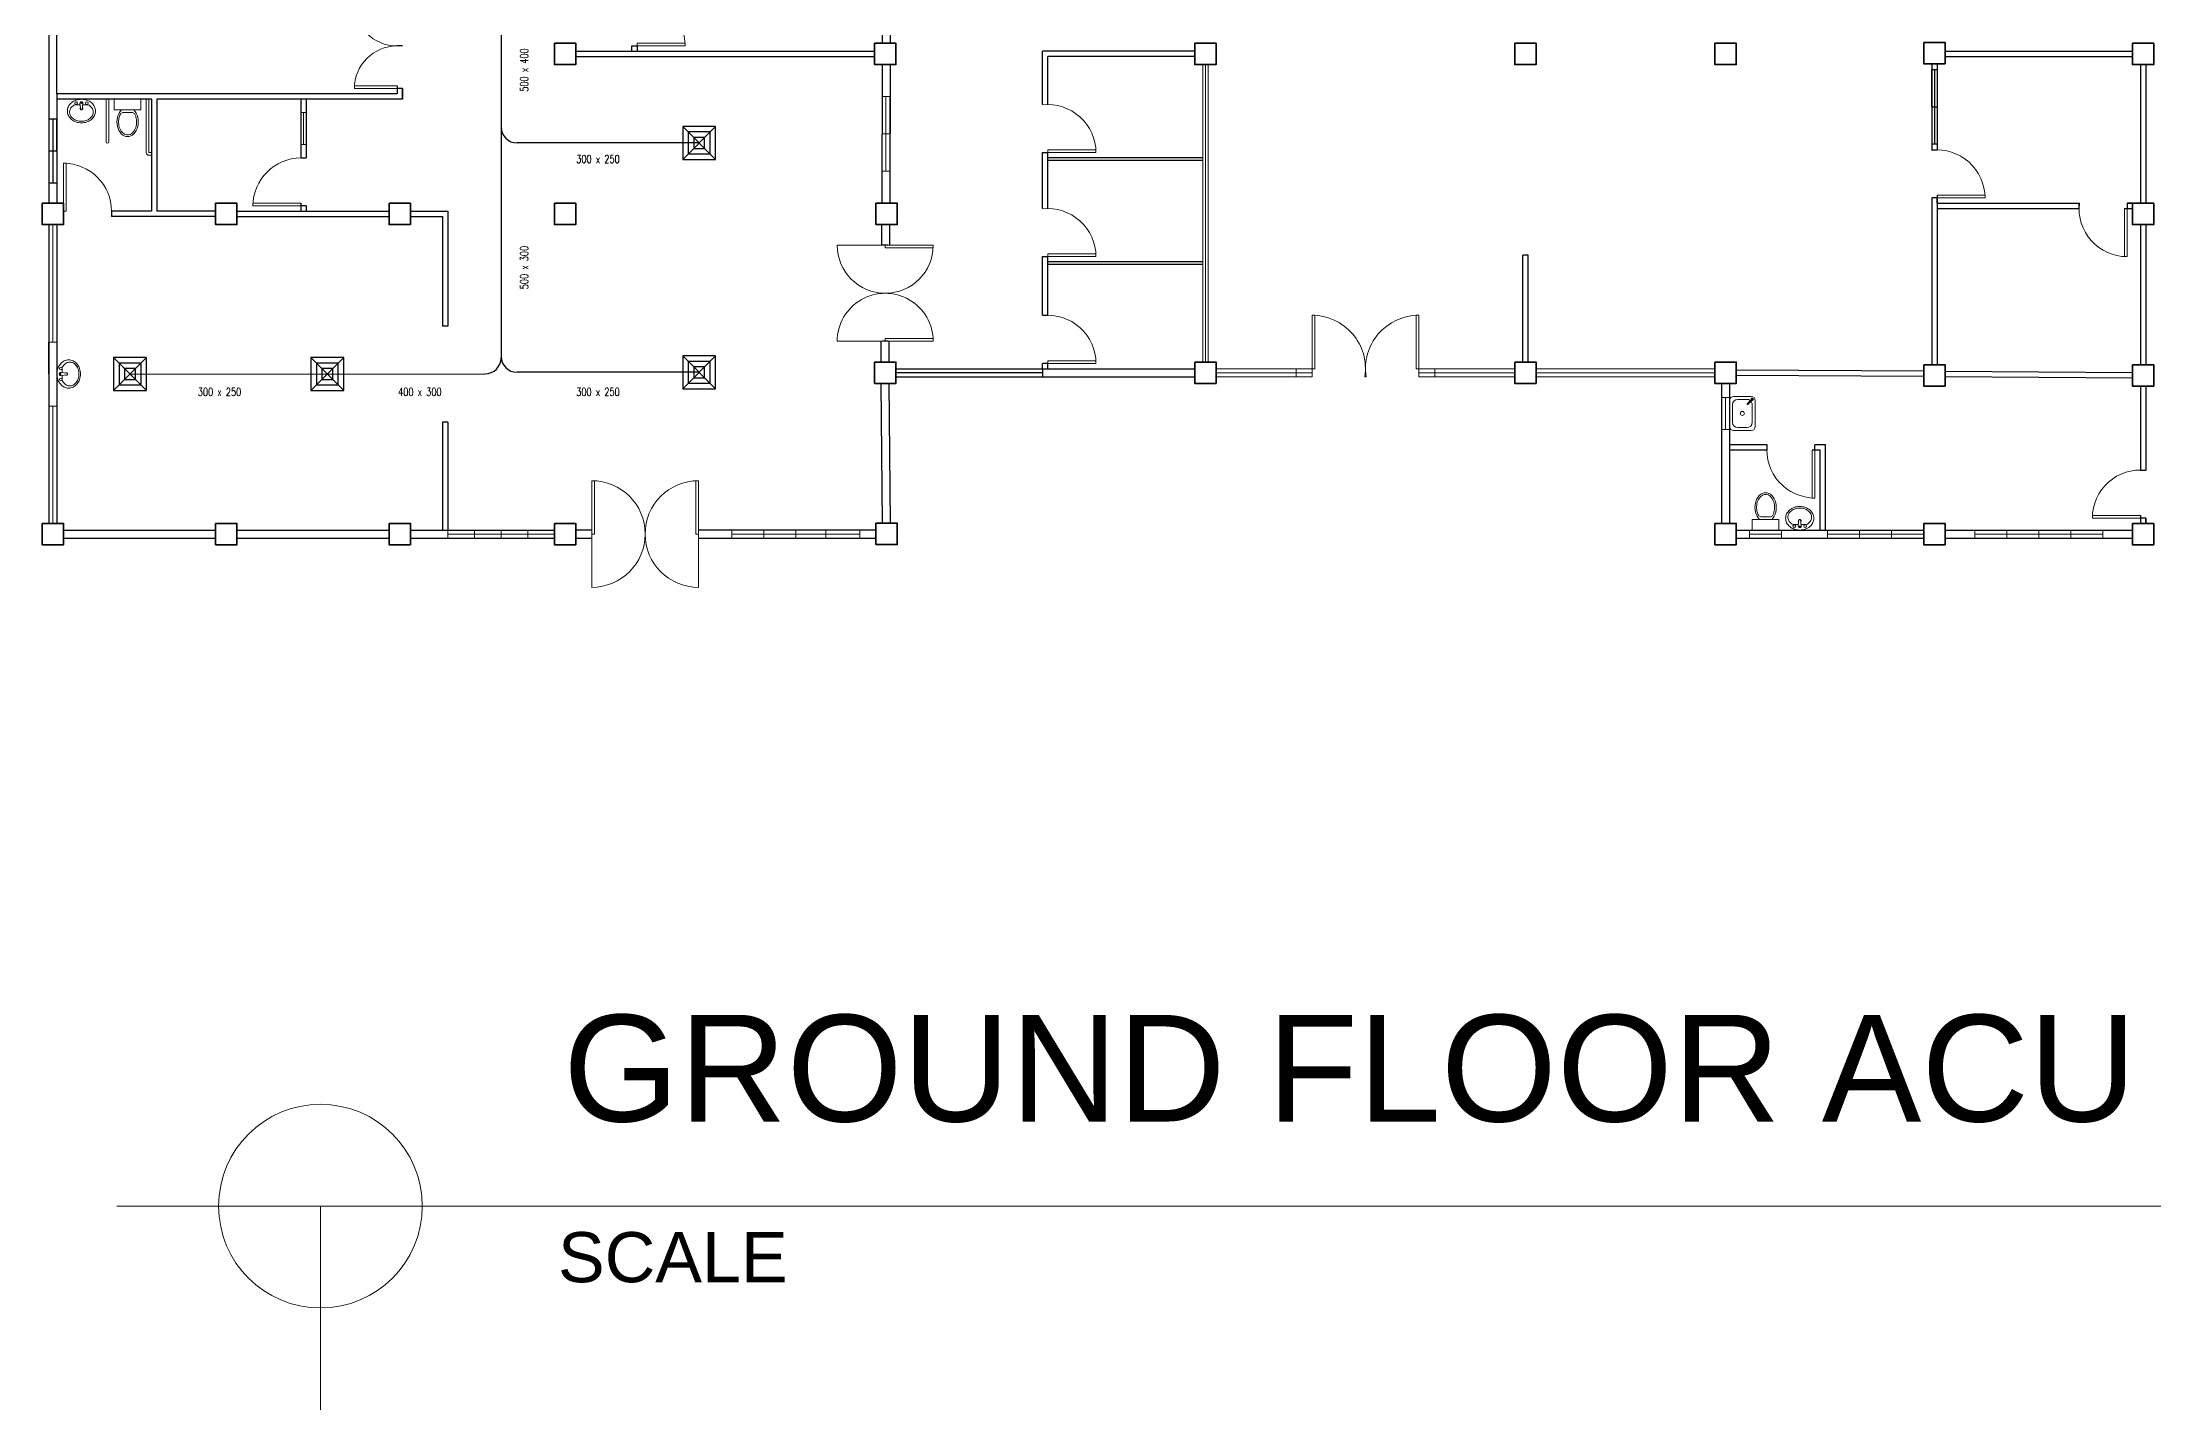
# Model space of a CAD drawing. Header units: millimetres. Extents: x 63005 to 126950, y 36019 to 74749.
# Drawn here: x 63191.93 to 63231.51, y 36300.19 to 36325.83 of the extents above; entities that cross this region are included whole.
import ezdxf

# ---------------------------------------------------------------- set-up
doc = ezdxf.new("R2010")
doc.units = ezdxf.units.MM
doc.header["$LTSCALE"] = 0.04
for name, color, linetype in [('ahu line', 150, 'Continuous'), ('diffuser', 7, 'Continuous'), ('ducting label', 7, 'Continuous')]:
    doc.layers.add(name, color=color, linetype=linetype)
doc.styles.add('Arch-Dim', font='simplex.shx', dxfattribs={"width": 0.75})
doc.styles.get("Standard").update_dxf_attribs({"font": 'arial.ttf', "width": 0.8})

# ---------------------------------------------------------------- blocks, each defined once
blk = doc.blocks.new('AC-S-12')
at = {"layer": 'diffuser', "color": 30}
for p, q in [((-0.15, 0.15), (0.15, -0.15)), ((0.15, 0.15), (-0.15, -0.15)), ((-0.15, 0.15), (-0.15, -0.15)), ((0.15, 0.15), (-0.15, 0.15)), ((-0.1, 0.1), (-0.1, -0.1)), ((0.1, 0.1), (-0.1, 0.1)), ((-0.05, 0.05), (-0.05, -0.05)), ((0.05, 0.05), (-0.05, 0.05)), ((0.05, -0.05), (0.05, 0.05)), ((0.1, -0.1), (0.1, 0.1)), ((0.15, -0.15), (0.15, 0.15)), ((-0.15, -0.15), (0.15, -0.15)), ((-0.1, -0.1), (0.1, -0.1)), ((-0.05, -0.05), (0.05, -0.05))]:
    blk.add_line(p, q, dxfattribs=at)
for points in [[(-0.358, 0.358, 0, 0.0447, 0), (-0.295, 0.295, 0, 0, 0), (-0.15, 0.15, 0, 0, 0)], [(0.358, 0.358, 0, 0.0447, 0), (0.295, 0.295, 0, 0, 0), (0.15, 0.15, 0, 0, 0)], [(-0.358, -0.358, 0, 0.0447, 0), (-0.295, -0.295, 0, 0, 0), (-0.15, -0.15, 0, 0, 0)], [(0.358, -0.358, 0, 0.0447, 0), (0.295, -0.295, 0, 0, 0), (0.15, -0.15, 0, 0, 0)]]:
    blk.add_lwpolyline(points, format="xyseb", dxfattribs=at)
blk = doc.blocks.new('fcu')
at = {"layer": 'diffuser', "xscale": 2.052644456280903, "yscale": 2.052644456280903, "zscale": 2.052644456280903}
blk.add_blockref('AC-S-12', (0, 0), dxfattribs=at)

msp = doc.modelspace()

# ---------------------------------------------------------------- linework, layer by layer
at = {"color": 8, "lineweight": 25}
for p, q in [((63192.055, 36328.411), (63192.055, 36322.811)), ((63192.205, 36324.861), (63192.205, 36328.411)), ((63207.68, 36328.413), (63207.673, 36325.811)), ((63207.83, 36328.413), (63207.823, 36325.811)), ((63201.93, 36325.661), (63207.53, 36325.661)), ((63201.93, 36325.561), (63207.53, 36325.561)), ((63202.98, 36325.661), (63202.98, 36325.761)), ((63202.98, 36325.761), (63203.08, 36325.761)), ((63203.08, 36325.761), (63203.08, 36325.661)), ((63210.68, 36324.661), (63210.68, 36325.661)), ((63213.53, 36325.661), (63210.68, 36325.661)), ((63210.78, 36324.655), (63210.78, 36325.561)), ((63210.78, 36324.655), (63210.78, 36325.561)), ((63213.53, 36325.561), (63210.78, 36325.561)), ((63227.593, 36325.661), (63231.105, 36325.661)), ((63227.593, 36325.561), (63231.105, 36325.561)), ((63207.672, 36325.411), (63207.664, 36322.813)), ((63207.822, 36325.411), (63207.814, 36322.813)), ((63227.343, 36325.426), (63227.343, 36323.805)), ((63227.443, 36325.426), (63227.443, 36323.811)), ((63227.443, 36325.426), (63227.443, 36323.811)), ((63231.255, 36325.411), (63231.255, 36322.811)), ((63231.355, 36325.411), (63231.355, 36322.811)), ((63198.58, 36324.861), (63192.205, 36324.861)), ((63192.205, 36324.861), (63192.205, 36324.761)), ((63192.205, 36324.861), (63192.205, 36324.761)), ((63193.98, 36324.761), (63192.205, 36324.761)), ((63192.205, 36324.761), (63192.205, 36322.811)), ((63193.98, 36324.761), (63193.98, 36322.661)), ((63198.68, 36324.761), (63194.08, 36324.761)), ((63194.08, 36324.761), (63194.08, 36322.661)), ((63196.78, 36324.761), (63196.78, 36323.661)), ((63196.88, 36324.761), (63196.88, 36323.661)), ((63198.58, 36325.011), (63198.58, 36324.861)), ((63198.68, 36324.961), (63198.58, 36324.961)), ((63198.68, 36324.961), (63198.68, 36324.761)), ((63198.68, 36324.761), (63198.68, 36324.961)), ((63196.78, 36323.661), (63196.88, 36323.661)), ((63210.68, 36322.711), (63210.68, 36323.761)), ((63210.68, 36323.761), (63210.78, 36323.761)), ((63210.78, 36322.705), (63210.78, 36323.761)), ((63210.78, 36322.705), (63210.78, 36323.761)), ((63213.68, 36323.661), (63210.78, 36323.661)), ((63213.68, 36323.611), (63210.78, 36323.611)), ((63227.343, 36323.811), (63227.443, 36323.811)), ((63196.78, 36322.811), (63196.78, 36322.661)), ((63196.88, 36322.761), (63196.78, 36322.761)), ((63196.88, 36322.761), (63196.88, 36322.661)), ((63227.343, 36322.911), (63227.343, 36319.786)), ((63227.443, 36322.911), (63227.343, 36322.911)), ((63227.443, 36322.961), (63227.443, 36319.786)), ((63227.443, 36322.811), (63230.111, 36322.811)), ((63230.105, 36322.711), (63230.105, 36322.811)), ((63231.005, 36322.811), (63231.255, 36322.811)), ((63231.105, 36322.811), (63231.005, 36322.811)), ((63231.005, 36322.811), (63231.005, 36322.711)), ((63192.055, 36322.411), (63192.055, 36316.811)), ((63192.205, 36322.411), (63192.205, 36316.811)), ((63193.98, 36322.661), (63193.23, 36322.661)), ((63193.23, 36322.661), (63193.23, 36322.561)), ((63195.18, 36322.561), (63193.23, 36322.561)), ((63195.18, 36322.661), (63194.08, 36322.661)), ((63195.58, 36322.661), (63198.43, 36322.661)), ((63195.58, 36322.561), (63198.43, 36322.561)), ((63198.83, 36322.661), (63199.53, 36322.661)), ((63198.83, 36322.561), (63199.43, 36322.561)), ((63199.43, 36322.561), (63199.43, 36320.511)), ((63199.53, 36322.661), (63199.53, 36322.561)), ((63199.53, 36322.561), (63199.53, 36320.511)), ((63207.663, 36322.413), (63207.663, 36322.025)), ((63207.813, 36322.413), (63207.813, 36322.025)), ((63227.443, 36322.711), (63230.105, 36322.711)), ((63230.955, 36322.711), (63231.105, 36322.711)), ((63231.255, 36322.411), (63231.255, 36319.786)), ((63231.355, 36322.411), (63231.355, 36319.786)), ((63207.78, 36322.025), (63207.663, 36322.025)), ((63210.68, 36320.711), (63210.68, 36321.811)), ((63210.68, 36321.811), (63210.78, 36321.811)), ((63210.78, 36320.705), (63210.78, 36321.811)), ((63210.78, 36320.705), (63210.78, 36321.811)), ((63213.68, 36321.711), (63210.78, 36321.711)), ((63213.68, 36321.661), (63210.78, 36321.661)), ((63219.68, 36319.836), (63219.68, 36321.836)), ((63219.78, 36321.836), (63219.68, 36321.836)), ((63219.78, 36319.836), (63219.78, 36321.836)), ((63199.53, 36320.511), (63199.43, 36320.511)), ((63192.055, 36319.611), (63192.055, 36320.211)), ((63207.655, 36319.836), (63207.655, 36320.225)), ((63207.78, 36320.225), (63207.68, 36320.225)), ((63207.805, 36319.836), (63207.805, 36320.225)), ((63207.93, 36319.711), (63213.53, 36319.711)), ((63207.93, 36319.561), (63213.53, 36319.561)), ((63210.68, 36319.711), (63210.68, 36319.811)), ((63210.78, 36319.811), (63210.68, 36319.811)), ((63210.78, 36319.711), (63210.78, 36319.811)), ((63210.78, 36319.711), (63210.78, 36319.811)), ((63210.78, 36319.711), (63210.78, 36319.811)), ((63227.193, 36319.562), (63223.68, 36319.586)), ((63227.193, 36319.662), (63223.681, 36319.686)), ((63231.106, 36319.636), (63227.593, 36319.66)), ((63207.68, 36316.812), (63207.655, 36319.435)), ((63207.83, 36316.814), (63207.805, 36319.437)), ((63223.405, 36319.436), (63223.405, 36316.811)), ((63223.555, 36319.436), (63223.555, 36316.811)), ((63231.105, 36319.536), (63227.593, 36319.56)), ((63231.255, 36319.386), (63231.255, 36317.811)), ((63231.355, 36319.386), (63231.355, 36317.805)), ((63199.43, 36318.711), (63199.43, 36316.686)), ((63199.53, 36318.711), (63199.43, 36318.711)), ((63199.53, 36318.711), (63199.53, 36316.686)), ((63224.261, 36318.286), (63223.555, 36318.286)), ((63224.255, 36318.186), (63223.555, 36318.186)), ((63224.255, 36318.286), (63224.255, 36318.186)), ((63225.255, 36318.186), (63225.105, 36318.186)), ((63225.355, 36318.286), (63225.155, 36318.286)), ((63225.155, 36318.186), (63225.155, 36318.286)), ((63225.255, 36318.186), (63225.155, 36318.186)), ((63225.255, 36316.686), (63225.255, 36318.186)), ((63225.355, 36316.686), (63225.355, 36318.286)), ((63231.255, 36317.811), (63231.355, 36317.811)), ((63231.255, 36316.961), (63231.255, 36316.811)), ((63231.355, 36316.911), (63231.255, 36316.911)), ((63231.355, 36316.911), (63231.355, 36316.811)), ((63231.355, 36316.811), (63231.355, 36316.911)), ((63192.33, 36316.686), (63195.18, 36316.686)), ((63192.33, 36316.536), (63195.18, 36316.536)), ((63195.58, 36316.686), (63198.43, 36316.686)), ((63195.58, 36316.536), (63198.43, 36316.536)), ((63198.83, 36316.686), (63201.53, 36316.686)), ((63198.83, 36316.536), (63201.53, 36316.536)), ((63202.23, 36316.686), (63201.93, 36316.686)), ((63201.93, 36316.536), (63202.03, 36316.536)), ((63201.93, 36316.536), (63202.23, 36316.536)), ((63207.555, 36316.686), (63204.23, 36316.686)), ((63204.23, 36316.536), (63207.555, 36316.536)), ((63223.68, 36316.686), (63227.193, 36316.686)), ((63223.68, 36316.686), (63225.255, 36316.686)), ((63223.68, 36316.536), (63227.193, 36316.536)), ((63227.593, 36316.686), (63231.105, 36316.686)), ((63227.593, 36316.536), (63231.105, 36316.536))]:
    msp.add_line(p, q, dxfattribs=at)
at = {"color": 8, "lineweight": -2}
for p, q in [((63198.68, 36325.761), (63198.58, 36325.761)), ((63227.343, 36324.619), (63227.343, 36325.319)), ((63227.343, 36325.319), (63227.443, 36325.319)), ((63227.393, 36325.319), (63227.393, 36323.919)), ((63227.443, 36325.319), (63227.443, 36323.919)), ((63192.205, 36324.386), (63192.055, 36324.386)), ((63192.13, 36324.386), (63192.13, 36323.186)), ((63192.205, 36323.786), (63192.205, 36324.386)), ((63227.343, 36324.619), (63227.443, 36324.619)), ((63227.443, 36323.919), (63227.343, 36323.919)), ((63192.205, 36323.786), (63192.055, 36323.786)), ((63192.205, 36323.786), (63192.205, 36323.186)), ((63227.343, 36323.805), (63227.343, 36323.811)), ((63192.205, 36323.186), (63192.055, 36323.186)), ((63227.443, 36322.811), (63227.443, 36322.911)), ((63207.68, 36321.13), (63207.68, 36321.119)), ((63207.78, 36321.125), (63207.78, 36321.124)), ((63207.78, 36321.125), (63207.78, 36321.124)), ((63210.68, 36320.711), (63210.78, 36320.711)), ((63210.68, 36319.636), (63207.93, 36319.636)), ((63210.68, 36319.711), (63210.68, 36319.561)), ((63224.261, 36318.286), (63224.255, 36318.286))]:
    msp.add_line(p, q, dxfattribs=at)
at = {"color": 8, "lineweight": 13}
for p, q in [((63203.98, 36325.811), (63203.08, 36325.811)), ((63203.08, 36325.811), (63203.08, 36325.761)), ((63203.08, 36325.761), (63203.98, 36325.761)), ((63203.98, 36325.761), (63203.98, 36325.811)), ((63197.78, 36324.961), (63197.78, 36325.011)), ((63197.78, 36325.011), (63198.58, 36325.011)), ((63198.58, 36324.961), (63197.78, 36324.961)), ((63198.58, 36325.011), (63198.58, 36324.961)), ((63192.33, 36322.661), (63192.33, 36323.561)), ((63192.33, 36323.561), (63192.38, 36323.561)), ((63192.38, 36323.561), (63192.38, 36322.661)), ((63210.78, 36323.761), (63210.78, 36323.811)), ((63211.68, 36323.811), (63210.78, 36323.811)), ((63210.78, 36323.761), (63211.68, 36323.761)), ((63211.68, 36323.761), (63211.68, 36323.811)), ((63195.88, 36322.761), (63195.88, 36322.811)), ((63195.88, 36322.811), (63196.78, 36322.811)), ((63196.78, 36322.761), (63195.88, 36322.761)), ((63196.78, 36322.811), (63196.78, 36322.761)), ((63227.443, 36322.961), (63227.443, 36322.911)), ((63228.343, 36322.961), (63227.443, 36322.961)), ((63227.443, 36322.911), (63228.343, 36322.911)), ((63228.343, 36322.911), (63228.343, 36322.961)), ((63192.38, 36322.661), (63192.33, 36322.661)), ((63231.005, 36322.711), (63230.955, 36322.711)), ((63230.955, 36321.811), (63230.955, 36322.711)), ((63231.005, 36322.711), (63231.005, 36321.811)), ((63207.663, 36322.025), (63206.83, 36322.024)), ((63207.73, 36322.025), (63208.63, 36322.024)), ((63207.73, 36321.974), (63207.73, 36322.025)), ((63208.63, 36321.974), (63207.73, 36321.974)), ((63208.63, 36322.024), (63208.63, 36321.974)), ((63210.78, 36321.811), (63210.78, 36321.861)), ((63211.68, 36321.861), (63210.78, 36321.861)), ((63210.78, 36321.811), (63211.68, 36321.811)), ((63211.68, 36321.811), (63211.68, 36321.861)), ((63231.005, 36321.811), (63230.955, 36321.811)), ((63215.73, 36319.711), (63215.73, 36320.711)), ((63215.73, 36320.711), (63215.78, 36320.711)), ((63215.78, 36320.711), (63215.78, 36319.711)), ((63217.73, 36320.711), (63217.68, 36320.711)), ((63217.68, 36320.711), (63217.68, 36319.711)), ((63217.73, 36319.711), (63217.73, 36320.711)), ((63207.68, 36320.225), (63206.831, 36320.225)), ((63208.63, 36320.274), (63207.73, 36320.274)), ((63207.73, 36320.274), (63207.73, 36320.225)), ((63207.73, 36320.225), (63208.63, 36320.224)), ((63208.63, 36320.224), (63208.63, 36320.274)), ((63210.78, 36319.811), (63210.78, 36319.861)), ((63211.68, 36319.861), (63210.78, 36319.861)), ((63210.78, 36319.811), (63211.68, 36319.811)), ((63211.68, 36319.811), (63211.68, 36319.861)), ((63215.78, 36319.711), (63215.73, 36319.711)), ((63216.719, 36319.561), (63216.742, 36319.561)), ((63217.68, 36319.711), (63217.73, 36319.711)), ((63225.105, 36317.286), (63225.105, 36318.186)), ((63225.155, 36318.186), (63225.155, 36317.286)), ((63202.23, 36316.611), (63202.23, 36317.611)), ((63202.28, 36317.611), (63202.28, 36316.611)), ((63204.23, 36317.611), (63204.18, 36317.611)), ((63204.18, 36317.611), (63204.18, 36316.611)), ((63204.23, 36316.611), (63204.23, 36317.611)), ((63225.155, 36317.286), (63225.105, 36317.286)), ((63230.355, 36316.911), (63230.355, 36316.961)), ((63230.355, 36316.961), (63231.255, 36316.961)), ((63231.255, 36316.911), (63230.355, 36316.911)), ((63231.255, 36316.911), (63231.255, 36316.961)), ((63202.23, 36316.536), (63202.23, 36316.686)), ((63202.28, 36316.611), (63202.23, 36316.611)), ((63202.23, 36316.611), (63202.23, 36315.611)), ((63204.18, 36316.611), (63204.23, 36316.611)), ((63204.23, 36316.686), (63204.23, 36316.536)), ((63204.23, 36316.611), (63204.23, 36315.611))]:
    msp.add_line(p, q, dxfattribs=at)
at = {"color": 8, "lineweight": 9}
for p, q in [((63213.68, 36325.411), (63213.68, 36319.836)), ((63213.73, 36325.411), (63213.73, 36319.836)), ((63213.78, 36325.411), (63213.78, 36319.836)), ((63193.13, 36324.761), (63193.13, 36324.061)), ((63193.18, 36323.961), (63193.18, 36324.761)), ((63193.28, 36324.761), (63193.78, 36324.761)), ((63193.28, 36324.561), (63193.28, 36324.761)), ((63193.78, 36324.761), (63193.78, 36324.561)), ((63193.88, 36323.761), (63193.88, 36324.761)), ((63193.93, 36324.761), (63193.93, 36324.061)), ((63207.818, 36324.812), (63207.67, 36324.812)), ((63207.67, 36324.812), (63207.67, 36323.412)), ((63207.744, 36324.812), (63207.74, 36323.412)), ((63207.818, 36324.112), (63207.818, 36324.812)), ((63192.651, 36324.563), (63192.638, 36324.685)), ((63192.68, 36324.563), (63192.693, 36324.685)), ((63193.78, 36324.561), (63193.28, 36324.561)), ((63193.621, 36324.511), (63193.44, 36324.511)), ((63196.88, 36324.511), (63196.78, 36324.511)), ((63196.78, 36324.511), (63196.78, 36323.911)), ((63196.83, 36324.511), (63196.83, 36323.911)), ((63196.88, 36324.211), (63196.88, 36324.511)), ((63193.13, 36324.061), (63193.13, 36323.961)), ((63193.93, 36324.061), (63193.93, 36323.761)), ((63207.818, 36324.112), (63207.67, 36324.112)), ((63193.93, 36323.761), (63193.98, 36323.761)), ((63193.98, 36323.711), (63193.93, 36323.711)), ((63196.78, 36323.911), (63196.88, 36323.911)), ((63207.67, 36323.412), (63207.816, 36323.412)), ((63192.13, 36320.211), (63192.13, 36322.411)), ((63192.055, 36320.211), (63192.205, 36320.211)), ((63192.403, 36319.625), (63192.281, 36319.639)), ((63192.403, 36319.596), (63192.281, 36319.583)), ((63213.93, 36319.711), (63215.78, 36319.711)), ((63215.78, 36319.711), (63213.93, 36319.711)), ((63215.43, 36319.636), (63213.93, 36319.636)), ((63213.93, 36319.561), (63215.73, 36319.561)), ((63215.73, 36319.711), (63215.43, 36319.711)), ((63215.43, 36319.711), (63215.43, 36319.561)), ((63215.43, 36319.636), (63215.73, 36319.636)), ((63215.73, 36319.711), (63215.73, 36319.561)), ((63217.68, 36319.711), (63219.53, 36319.711)), ((63219.53, 36319.711), (63217.68, 36319.711)), ((63217.73, 36319.711), (63217.73, 36319.561)), ((63217.73, 36319.711), (63218.03, 36319.711)), ((63218.03, 36319.636), (63217.73, 36319.636)), ((63217.73, 36319.561), (63219.53, 36319.561)), ((63218.03, 36319.711), (63218.03, 36319.561)), ((63218.03, 36319.636), (63219.53, 36319.636)), ((63219.93, 36319.711), (63223.28, 36319.711)), ((63219.93, 36319.636), (63223.28, 36319.636)), ((63219.93, 36319.561), (63223.28, 36319.561)), ((63223.555, 36319.169), (63223.405, 36319.169)), ((63223.48, 36319.169), (63223.48, 36318.569)), ((63192.055, 36319.011), (63192.205, 36319.011)), ((63192.13, 36319.011), (63192.13, 36316.811)), ((63223.405, 36319.116), (63223.405, 36318.516)), ((63223.405, 36318.569), (63223.555, 36318.569)), ((63223.98, 36316.886), (63223.98, 36316.686)), ((63224.48, 36316.886), (63223.98, 36316.886)), ((63224.321, 36316.936), (63224.14, 36316.936)), ((63224.48, 36316.686), (63224.48, 36316.886)), ((63224.856, 36316.884), (63224.843, 36316.762)), ((63224.885, 36316.884), (63224.899, 36316.762)), ((63199.53, 36316.686), (63200.53, 36316.686)), ((63199.53, 36316.611), (63201.53, 36316.611)), ((63201.53, 36316.686), (63199.58, 36316.686)), ((63199.58, 36316.536), (63201.53, 36316.536)), ((63200.03, 36316.686), (63200.03, 36316.536)), ((63200.53, 36316.686), (63201.53, 36316.686)), ((63200.53, 36316.686), (63200.53, 36316.536)), ((63201.03, 36316.686), (63201.03, 36316.536)), ((63204.855, 36316.536), (63204.855, 36316.686)), ((63206.055, 36316.686), (63204.855, 36316.686)), ((63204.855, 36316.611), (63207.255, 36316.611)), ((63207.255, 36316.536), (63204.855, 36316.536)), ((63205.455, 36316.686), (63205.455, 36316.536)), ((63205.68, 36316.686), (63207.555, 36316.686)), ((63206.055, 36316.686), (63207.255, 36316.686)), ((63206.055, 36316.686), (63206.055, 36316.536)), ((63206.618, 36316.686), (63206.618, 36316.536)), ((63207.255, 36316.686), (63207.255, 36316.536)), ((63223.93, 36316.686), (63223.93, 36316.536)), ((63223.93, 36316.611), (63224.53, 36316.611)), ((63223.93, 36316.536), (63224.53, 36316.536)), ((63223.98, 36316.686), (63224.48, 36316.686)), ((63224.53, 36316.536), (63224.53, 36316.686)), ((63227.193, 36316.686), (63225.393, 36316.686)), ((63225.393, 36316.611), (63227.193, 36316.611)), ((63225.393, 36316.536), (63225.993, 36316.536)), ((63225.993, 36316.536), (63225.993, 36316.686)), ((63225.993, 36316.686), (63226.593, 36316.686)), ((63226.593, 36316.686), (63226.593, 36316.536)), ((63228.149, 36316.686), (63229.349, 36316.686)), ((63230.549, 36316.611), (63228.149, 36316.611)), ((63229.349, 36316.536), (63228.149, 36316.536)), ((63228.749, 36316.686), (63228.749, 36316.536)), ((63229.349, 36316.536), (63229.349, 36316.686)), ((63229.349, 36316.686), (63230.549, 36316.686)), ((63229.349, 36316.536), (63230.549, 36316.536)), ((63229.949, 36316.686), (63229.949, 36316.536))]:
    msp.add_line(p, q, dxfattribs=at)
at = {"color": 8, "lineweight": 9, "ltscale": 0.4}
for p, q in [((63223.96, 36319.191), (63223.63, 36319.191)), ((63223.555, 36319.116), (63223.555, 36318.626)), ((63223.61, 36319.036), (63223.61, 36318.706)), ((63223.88, 36319.136), (63223.71, 36319.136)), ((63223.976, 36319.144), (63223.885, 36319.053)), ((63223.988, 36319.131), (63223.897, 36319.04)), ((63223.98, 36318.706), (63223.98, 36319.036)), ((63224.035, 36318.626), (63224.035, 36319.116)), ((63223.63, 36318.551), (63223.96, 36318.551)), ((63223.71, 36318.606), (63223.88, 36318.606))]:
    msp.add_line(p, q, dxfattribs=at)
at = {"color": 0, "linetype": 'ByBlock', "lineweight": 9}
for p, q in [((63200.963, 36304.011), (63193.328, 36304.011)), ((63197.145, 36304.011), (63197.145, 36300.193)), ((63245.179, 36304.011), (63200.963, 36304.011))]:
    msp.add_line(p, q, dxfattribs=at)
at = {"color": 8, "lineweight": 35}
for points in [[(63201.53, 36325.811), (63201.93, 36325.811), (63201.93, 36325.411), (63201.53, 36325.411)], [(63207.53, 36325.811), (63207.93, 36325.811), (63207.93, 36325.411), (63207.53, 36325.411)], [(63213.53, 36325.811), (63213.93, 36325.811), (63213.93, 36325.411), (63213.53, 36325.411)], [(63219.53, 36325.811), (63219.93, 36325.811), (63219.93, 36325.411), (63219.53, 36325.411)], [(63223.28, 36325.811), (63223.68, 36325.811), (63223.68, 36325.411), (63223.28, 36325.411)], [(63227.193, 36325.826), (63227.593, 36325.826), (63227.593, 36325.426), (63227.193, 36325.426)], [(63231.105, 36325.811), (63231.505, 36325.811), (63231.505, 36325.411), (63231.105, 36325.411)], [(63191.93, 36322.811), (63192.33, 36322.811), (63192.33, 36322.411), (63191.93, 36322.411)], [(63195.18, 36322.811), (63195.58, 36322.811), (63195.58, 36322.411), (63195.18, 36322.411)], [(63198.43, 36322.811), (63198.83, 36322.811), (63198.83, 36322.411), (63198.43, 36322.411)], [(63201.53, 36322.811), (63201.93, 36322.811), (63201.93, 36322.411), (63201.53, 36322.411)], [(63207.555, 36322.813), (63207.955, 36322.813), (63207.955, 36322.413), (63207.555, 36322.413)], [(63231.105, 36322.811), (63231.505, 36322.811), (63231.505, 36322.411), (63231.105, 36322.411)], [(63207.53, 36319.836), (63207.93, 36319.836), (63207.93, 36319.436), (63207.53, 36319.436)], [(63213.53, 36319.836), (63213.93, 36319.836), (63213.93, 36319.436), (63213.53, 36319.436)], [(63219.53, 36319.836), (63219.93, 36319.836), (63219.93, 36319.436), (63219.53, 36319.436)], [(63223.28, 36319.836), (63223.68, 36319.836), (63223.68, 36319.436), (63223.28, 36319.436)], [(63227.193, 36319.786), (63227.593, 36319.786), (63227.593, 36319.386), (63227.193, 36319.386)], [(63231.105, 36319.786), (63231.505, 36319.786), (63231.505, 36319.386), (63231.105, 36319.386)], [(63191.93, 36316.811), (63192.33, 36316.811), (63192.33, 36316.411), (63191.93, 36316.411)], [(63195.18, 36316.811), (63195.58, 36316.811), (63195.58, 36316.411), (63195.18, 36316.411)], [(63198.43, 36316.811), (63198.83, 36316.811), (63198.83, 36316.411), (63198.43, 36316.411)], [(63201.53, 36316.811), (63201.93, 36316.811), (63201.93, 36316.411), (63201.53, 36316.411)], [(63207.555, 36316.813), (63207.955, 36316.813), (63207.955, 36316.413), (63207.555, 36316.413)], [(63223.28, 36316.811), (63223.68, 36316.811), (63223.68, 36316.411), (63223.28, 36316.411)], [(63227.193, 36316.811), (63227.593, 36316.811), (63227.593, 36316.411), (63227.193, 36316.411)], [(63231.105, 36316.811), (63231.505, 36316.811), (63231.505, 36316.411), (63231.105, 36316.411)]]:
    msp.add_lwpolyline(points, close=True, dxfattribs=at)
at = {"color": 8, "lineweight": 9}
for points in [[(63227.343, 36325.319), (63227.443, 36325.319), (63227.443, 36323.919), (63227.343, 36323.919)], [(63207.67, 36324.812), (63207.816, 36324.812), (63207.816, 36323.412), (63207.67, 36323.412)], [(63192.055, 36324.386), (63192.205, 36324.386), (63192.205, 36323.186), (63192.055, 36323.186)], [(63196.78, 36324.511), (63196.88, 36324.511), (63196.88, 36323.911), (63196.78, 36323.911)], [(63192.055, 36322.411), (63192.205, 36322.411), (63192.205, 36320.211), (63192.055, 36320.211)], [(63207.93, 36319.711), (63210.68, 36319.711), (63210.68, 36319.561), (63207.93, 36319.561)], [(63223.405, 36319.169), (63223.555, 36319.169), (63223.555, 36318.569), (63223.405, 36318.569)], [(63192.055, 36319.011), (63192.205, 36319.011), (63192.205, 36316.811), (63192.055, 36316.811)], [(63199.53, 36316.686), (63201.53, 36316.686), (63201.53, 36316.536), (63199.53, 36316.536)], [(63199.53, 36316.686), (63201.53, 36316.686), (63201.53, 36316.536), (63199.53, 36316.536)], [(63204.855, 36316.686), (63207.255, 36316.686), (63207.255, 36316.536), (63204.855, 36316.536)], [(63204.855, 36316.686), (63207.255, 36316.686), (63207.255, 36316.536), (63204.855, 36316.536)], [(63223.93, 36316.686), (63224.53, 36316.686), (63224.53, 36316.536), (63223.93, 36316.536)], [(63223.93, 36316.686), (63224.53, 36316.686), (63224.53, 36316.536), (63223.93, 36316.536)], [(63225.393, 36316.686), (63227.193, 36316.686), (63227.193, 36316.536), (63225.393, 36316.536)], [(63225.393, 36316.686), (63227.193, 36316.686), (63227.193, 36316.536), (63225.393, 36316.536)], [(63228.149, 36316.686), (63230.549, 36316.686), (63230.549, 36316.536), (63228.149, 36316.536)], [(63228.149, 36316.686), (63230.549, 36316.686), (63230.549, 36316.536), (63228.149, 36316.536)]]:
    msp.add_lwpolyline(points, close=True, dxfattribs=at)
for points in [[(63192.888, 36324.519, -0.124838), (63192.872, 36324.456, -0.105788), (63192.823, 36324.399, -0.086697), (63192.753, 36324.363, -0.076776), (63192.665, 36324.349, -0.076776), (63192.578, 36324.363, -0.086697), (63192.508, 36324.399, -0.105788), (63192.459, 36324.456, -0.124838), (63192.443, 36324.519, -0.124838), (63192.459, 36324.582, -0.105788), (63192.508, 36324.639, -0.040067), (63192.539, 36324.659), (63192.641, 36324.659, -0.040067)], [(63192.69, 36324.659), (63192.792, 36324.659, -0.040067), (63192.823, 36324.639, -0.105788), (63192.872, 36324.582, -0.124838), (63192.888, 36324.519, -0.124838)], [(63192.447, 36319.833, -0.124838), (63192.51, 36319.818, -0.105788), (63192.568, 36319.768, -0.086697), (63192.604, 36319.699, -0.076776), (63192.617, 36319.611, -0.076776), (63192.604, 36319.523, -0.086697), (63192.568, 36319.454, -0.105788), (63192.51, 36319.404, -0.124838), (63192.447, 36319.388, -0.124838), (63192.385, 36319.404, -0.105788), (63192.327, 36319.454, -0.040067), (63192.307, 36319.484), (63192.307, 36319.587, -0.040067)], [(63192.307, 36319.635), (63192.307, 36319.738, -0.040067), (63192.327, 36319.768, -0.105788), (63192.385, 36319.818, -0.124838), (63192.447, 36319.833, -0.124838)], [(63225.093, 36316.928, 0.124838), (63225.077, 36316.99, 0.105788), (63225.028, 36317.048, 0.086697), (63224.958, 36317.084, 0.076776), (63224.871, 36317.098, 0.076776), (63224.783, 36317.084, 0.086697), (63224.713, 36317.048, 0.105788), (63224.664, 36316.99, 0.124838), (63224.648, 36316.928, 0.124838), (63224.664, 36316.865, 0.105788), (63224.713, 36316.808, 0.040067), (63224.744, 36316.788), (63224.846, 36316.788, 0.040067)], [(63224.895, 36316.788), (63224.997, 36316.788, 0.040067), (63225.028, 36316.808, 0.105788), (63225.077, 36316.865, 0.124838), (63225.093, 36316.928, 0.124838)]]:
    msp.add_lwpolyline(points, format="xyb", dxfattribs=at)
for points in [[(63192.426, 36319.876, -0.11576), (63192.509, 36319.857, -0.104047), (63192.583, 36319.798, -0.090875), (63192.63, 36319.714, -0.083344), (63192.647, 36319.611, -0.083344), (63192.63, 36319.508, -0.090875), (63192.583, 36319.424, -0.104047), (63192.509, 36319.365, -0.11576), (63192.426, 36319.346, -0.11576), (63192.344, 36319.365, -0.104047), (63192.27, 36319.424, -0.090875), (63192.223, 36319.508, -0.083344), (63192.205, 36319.611, -0.083344), (63192.223, 36319.714, -0.090875), (63192.27, 36319.798, -0.104047), (63192.344, 36319.857, -0.11576)], [(63225.136, 36316.907, 0.11576), (63225.116, 36316.989, 0.104047), (63225.058, 36317.063, 0.090875), (63224.974, 36317.111, 0.083344), (63224.871, 36317.128, 0.083344), (63224.767, 36317.111, 0.090875), (63224.683, 36317.063, 0.104047), (63224.625, 36316.989, 0.11576), (63224.606, 36316.907, 0.11576), (63224.625, 36316.824, 0.104047), (63224.683, 36316.751, 0.090875), (63224.767, 36316.703, 0.083344), (63224.871, 36316.686, 0.083344), (63224.974, 36316.703, 0.090875), (63225.058, 36316.751, 0.104047), (63225.116, 36316.824, 0.11576)]]:
    msp.add_lwpolyline(points, format="xyb", close=True, dxfattribs=at)
for centre, radius in [((63192.564, 36324.688), 0.0255), ((63192.767, 36324.688), 0.0255), ((63192.665, 36324.694), 0.0095), ((63192.278, 36319.713), 0.0255), ((63192.272, 36319.611), 0.0095), ((63192.278, 36319.509), 0.0255), ((63224.769, 36316.759), 0.0255), ((63224.871, 36316.752), 0.0095), ((63224.972, 36316.759), 0.0255)]:
    msp.add_circle(centre, radius, dxfattribs=at)
at = {"color": 8, "lineweight": 9, "ltscale": 0.4}
msp.add_circle((63223.795, 36318.871), 0.0375, dxfattribs=at)
at = {"color": 0, "linetype": 'ByBlock', "lineweight": 9}
msp.add_circle((63197.145, 36304.011), 1.909, dxfattribs=at)
at = {"color": 8, "lineweight": 13}
for centre, radius, start, end in [((63198.58, 36326.561), 0.8, 180, 270), ((63203.08, 36325.761), 0.9, 0, 90), ((63198.58, 36324.961), 0.8, 90, 180), ((63210.78, 36323.761), 0.9, 0, 96.3794), ((63192.33, 36322.661), 0.9, 0, 90), ((63196.78, 36322.761), 0.9, 90, 180), ((63227.443, 36322.911), 0.9, 0, 96.3794), ((63231.005, 36322.711), 0.9, 173.6206, 270), ((63210.78, 36321.811), 0.9, 0, 96.3794), ((63207.73, 36322.025), 0.9, 180.0054, 359.9976), ((63207.73, 36320.225), 0.9, 359.9976, 179.9984), ((63210.78, 36319.811), 0.9, 0, 96.3794), ((63215.73, 36319.711), 1, 351.3731, 90), ((63217.73, 36319.711), 1, 90, 188.6269), ((63225.155, 36318.186), 0.9, 173.6206, 270), ((63202.23, 36316.611), 1, 270, 90), ((63204.23, 36316.611), 1, 90, 270), ((63231.255, 36316.911), 0.9, 83.6206, 180)]:
    msp.add_arc(centre, radius, start, end, dxfattribs=at)
at = {"color": 8, "lineweight": 9}
for centre, radius, start, end in [((63192.649, 36324.491), 0.267, 109.0569, 129.8268), ((63192.665, 36324.444), 0.317, 90, 109.0569), ((63192.665, 36324.688), 0.028, 353.7545, 186.2455), ((63192.665, 36324.444), 0.317, 70.9431, 90), ((63192.682, 36324.491), 0.267, 50.1732, 70.9431), ((63192.586, 36324.54), 0.185, 153.5873, 180), ((63192.586, 36324.54), 0.185, 180, 206.4127), ((63192.624, 36324.521), 0.228, 129.8268, 153.5873), ((63192.624, 36324.559), 0.228, 206.4127, 230.1732), ((63192.649, 36324.589), 0.267, 230.1732, 250.9431), ((63192.665, 36324.636), 0.317, 250.9431, 270), ((63192.665, 36324.586), 0.025, 138.7978, 233.6932), ((63192.665, 36324.657), 0.0948, 261.2026, 278.7974), ((63192.665, 36324.586), 0.025, 251.3793, 288.6207), ((63192.665, 36324.636), 0.317, 270, 289.0569), ((63192.665, 36324.586), 0.025, 306.3068, 41.2022), ((63192.682, 36324.589), 0.267, 289.0569, 309.8268), ((63192.707, 36324.521), 0.228, 26.4127, 50.1732), ((63192.707, 36324.559), 0.228, 309.8268, 333.5873), ((63192.745, 36324.54), 0.185, 0, 26.4127), ((63192.745, 36324.54), 0.185, 333.5873, 0), ((63193.44, 36324.461), 0.05, 90, 151.9916), ((63193.621, 36324.461), 0.05, 28.1501, 90), ((63193.155, 36323.961), 0.025, 180, 0), ((63193.93, 36323.761), 0.05, 180, 270), ((63192.278, 36319.611), 0.028, 83.7545, 276.2455), ((63192.38, 36319.611), 0.025, 36.3068, 131.2022), ((63192.38, 36319.611), 0.025, 228.7978, 323.6932), ((63192.31, 36319.611), 0.0948, 351.2026, 8.7974), ((63192.38, 36319.611), 0.025, 341.3793, 18.6207), ((63224.14, 36316.986), 0.05, 208.0084, 270), ((63224.321, 36316.986), 0.05, 270, 331.8499), ((63224.871, 36316.861), 0.025, 126.3068, 221.2022), ((63224.871, 36316.79), 0.0948, 81.2026, 98.7974), ((63224.871, 36316.861), 0.025, 71.3793, 108.6207), ((63224.871, 36316.861), 0.025, 318.7978, 53.6932), ((63224.871, 36316.759), 0.028, 173.7545, 6.2455)]:
    msp.add_arc(centre, radius, start, end, dxfattribs=at)
at = {"color": 8, "lineweight": 9, "ltscale": 0.4}
for centre, radius, start, end in [((63223.63, 36319.116), 0.075, 90, 180), ((63223.96, 36319.116), 0.075, 0, 90), ((63223.71, 36319.036), 0.1, 90, 180), ((63223.88, 36319.036), 0.1, 50.0132, 90), ((63223.891, 36319.046), 0.00874, 135, 315), ((63223.88, 36319.036), 0.1, 0, 39.9868), ((63223.982, 36319.138), 0.0217, 248.7565, 201.2435), ((63223.982, 36319.138), 0.0145, 262.0499, 187.9501), ((63223.982, 36319.138), 0.00874, 315, 135), ((63223.63, 36318.626), 0.075, 180, 270), ((63223.71, 36318.706), 0.1, 180, 270), ((63223.88, 36318.706), 0.1, 270, 0), ((63223.96, 36318.626), 0.075, 270, 0)]:
    msp.add_arc(centre, radius, start, end, dxfattribs=at)
at = {"color": 8, "lineweight": 9, "extrusion": (0, 0, -1)}
msp.add_ellipse((63193.53, 36324.336), major_axis=(0, 0.275), ratio=0.727273, start_param=0.612555, end_param=5.670631, dxfattribs=at)
at = {"color": 8, "lineweight": 9}
msp.add_ellipse((63224.23, 36317.111), major_axis=(0, -0.275), ratio=0.727273, start_param=0.612555, end_param=5.670631, dxfattribs=at)
for points in [[(63193.665, 36324.485), (63193.674, 36324.468), (63193.681, 36324.45), (63193.708, 36324.359), (63193.703, 36324.272), (63193.645, 36324.14), (63193.595, 36324.099), (63193.497, 36324.085), (63193.445, 36324.111), (63193.371, 36324.222), (63193.353, 36324.306), (63193.369, 36324.42), (63193.38, 36324.455), (63193.396, 36324.484)], [(63224.365, 36316.962), (63224.374, 36316.979), (63224.381, 36316.997), (63224.408, 36317.088), (63224.403, 36317.175), (63224.345, 36317.307), (63224.295, 36317.348), (63224.197, 36317.362), (63224.145, 36317.336), (63224.071, 36317.224), (63224.053, 36317.141), (63224.069, 36317.027), (63224.08, 36316.992), (63224.096, 36316.962)]]:
    msp.add_open_spline(points, degree=3, knots=[0.937253, 0.937253, 0.937253, 0.937253, 1.185372, 1.185372, 2.113864, 2.113864, 3.042356, 3.042356, 3.970847, 3.970847, 4.899339, 4.899339, 5.346062, 5.346062, 5.346062, 5.346062], dxfattribs=at)
at = {"layer": 'ahu line', "linetype": 'Continuous'}
for p, q in [((63200.53, 36347.525), (63200.53, 36319.943)), ((63204.243, 36323.943), (63200.83, 36323.943)), ((63193.577, 36319.611), (63200.231, 36319.614)), ((63204.243, 36319.643), (63200.83, 36319.643))]:
    msp.add_line(p, q, dxfattribs=at)
at = {"layer": 'ahu line', "color": 5, "linetype": 'Continuous', "lineweight": 25}
msp.add_line((63199.83, 36319.613), (63199.83, 36319.611), dxfattribs=at)
at = {"layer": 'ahu line', "linetype": 'Continuous'}
for centre, start, end in [((63200.83, 36324.243), 180, 270), ((63200.23, 36319.914), 270.0356, 0), ((63200.83, 36319.943), 180, 270)]:
    msp.add_arc(centre, 0.3, start, end, dxfattribs=at)

# ---------------------------------------------------------------- block references
at = {"layer": 'diffuser', "linetype": 'Continuous', "lineweight": 25}
for p in [(63204.243, 36323.943), (63193.577, 36319.611), (63197.273, 36319.612), (63204.243, 36319.643)]:
    msp.add_blockref('fcu', p, dxfattribs=at)

# ---------------------------------------------------------------- texts
at = {"color": 0, "linetype": 'ByBlock', "lineweight": 9}
for s, height, p in [('GROUND FLOOR ACU LAYOUT', 2, (63201.693, 36305.597)), ('SCALE                                                                                                  1:400', 0.939481, (63201.597, 36302.584))]:
    msp.add_text(s, height=height, dxfattribs=at).set_placement(p)
at = {"layer": 'ducting label', "color": 3, "linetype": 'Continuous', "lineweight": 25, "char_height": 0.15, "attachment_point": 1, "rotation": 90, "style": 'Arch-Dim'}
for s, insert in [('\\A1;500 x 400', (63200.89, 36324.902)), ('\\A1;500 x 300', (63200.89, 36321.199))]:
    msp.add_mtext_dynamic_manual_height_columns(s, width=1.19515, gutter_width=1.011, heights=[0], dxfattribs=dict(at, insert=insert))
at = {"layer": 'ducting label', "color": 3, "linetype": 'Continuous', "lineweight": 25, "char_height": 0.15, "attachment_point": 1, "style": 'Arch-Dim'}
for s, width, insert in [('\\A1;300 x 250', 1.19515, (63201.939, 36323.716)), ('\\A1;300 x 250', 1.19515, (63194.846, 36319.35)), ('\\A1;400 x 300', 1.09766, (63198.601, 36319.35)), ('\\A1;300 x 250', 1.19515, (63201.939, 36319.35))]:
    msp.add_mtext_dynamic_manual_height_columns(s, width=width, gutter_width=1.011, heights=[0], dxfattribs=dict(at, insert=insert))

doc.saveas('drawing.dxf')
